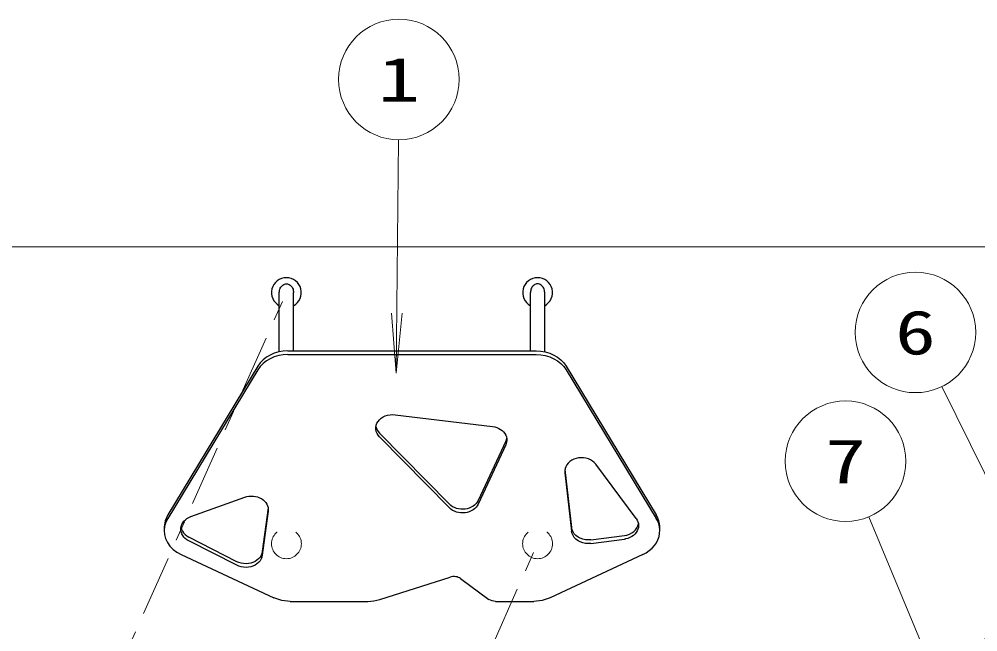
# Model space of a CAD drawing. Units: millimetres on the paper, scale 1:60. Extents: x -385 to 0, y -594 to 267.
# Drawn here: x -274.92 to -227.21, y 175.79 to 206.28 of the extents above; entities that cross this region are included whole.
import ezdxf
from ezdxf.enums import TextEntityAlignment as Align

# ---------------------------------------------------------------- set-up
doc = ezdxf.new("R2010")
doc.units = ezdxf.units.MM
doc.linetypes.add('USER2', pattern=[6, 3, -1, 1, -1])
doc.linetypes.add('USER3', pattern=[8, 3, -1, 1, -1, 1, -1])
doc.layers.add('LY_1', color=7, linetype='Continuous', lineweight=25)
doc.styles.add('ＭＳ ゴシック', font='')
doc.styles.get('ＭＳ ゴシック').set_extended_font_data('MS Gothic')

msp = doc.modelspace()

# ---------------------------------------------------------------- linework, layer by layer
at = {"layer": 'LY_1', "lineweight": 13}
for p, q in [((-256.047, 200.283), (-256.149, 188.667)), ((-200.295, 194.953), (-339.541, 194.953)), ((-200.295, 194.953), (-339.541, 194.953)), ((-256.149, 188.667), (-256.384, 191.658)), ((-256.149, 188.667), (-255.861, 191.653)), ((-228.99, 188.001), (-224.234, 178.317)), ((-232.636, 181.512), (-227.264, 168.64))]:
    msp.add_line(p, q, dxfattribs=at)
at = {"layer": 'LY_1', "linetype": 'USER2', "lineweight": 13}
for p, q in [((-273.608, 165.74), (-261.618, 192.673)), ((-261.108, 153.24), (-249.118, 180.173))]:
    msp.add_line(p, q, dxfattribs=at)
at = {"layer": 'LY_1'}
for p, q in [((-261.974, 189.725), (-261.974, 192.673)), ((-261.263, 189.77), (-261.263, 192.673)), ((-249.474, 189.77), (-249.474, 192.673)), ((-248.763, 189.725), (-248.763, 192.673)), ((-261.547, 189.77), (-249.189, 189.77)), ((-261.547, 189.589), (-249.189, 189.589)), ((-263.04, 189.012), (-267.528, 181.613)), ((-247.697, 189.012), (-243.209, 181.613)), ((-263.04, 188.831), (-267.528, 181.432)), ((-247.697, 188.831), (-243.209, 181.432)), ((-256.214, 186.596), (-251.357, 186.008)), ((-253.504, 182.14), (-256.985, 185.674)), ((-253.504, 181.959), (-256.985, 185.492)), ((-250.701, 185.271), (-252.077, 182.325)), ((-250.701, 185.089), (-252.077, 182.144)), ((-247.765, 183.708), (-247.425, 180.798)), ((-247.762, 183.862), (-247.425, 180.98)), ((-244.214, 181.431), (-246.225, 184.129)), ((-266.375, 181.522), (-263.692, 182.491)), ((-262.529, 181.957), (-262.819, 179.786)), ((-262.527, 181.793), (-262.819, 179.604)), ((-267.702, 181.006), (-267.702, 180.824)), ((-243.035, 180.824), (-243.035, 181.006)), ((-264.087, 179.28), (-266.479, 180.5)), ((-246.467, 180.371), (-244.798, 180.583)), ((-246.467, 180.189), (-244.798, 180.401)), ((-264.087, 179.099), (-266.479, 180.318)), ((-266.862, 179.639), (-262.253, 177.481)), ((-243.875, 179.639), (-248.484, 177.481)), ((-256.968, 177.394), (-253.463, 178.512)), ((-252.949, 178.436), (-251.539, 177.405)), ((-261.426, 177.301), (-257.572, 177.301)), ((-251.206, 177.301), (-249.311, 177.301))]:
    msp.add_line(p, q, dxfattribs=at)
for points in [[(-261.974, 192.673), (-261.971, 192.729), (-261.962, 192.785), (-261.947, 192.839), (-261.927, 192.89), (-261.901, 192.937), (-261.87, 192.98), (-261.835, 193.017), (-261.796, 193.049), (-261.755, 193.074), (-261.711, 193.092), (-261.665, 193.103), (-261.618, 193.107), (-261.572, 193.103), (-261.526, 193.092), (-261.482, 193.074), (-261.44, 193.049), (-261.402, 193.017), (-261.367, 192.98), (-261.336, 192.937), (-261.31, 192.89), (-261.29, 192.839), (-261.275, 192.785), (-261.266, 192.729), (-261.263, 192.673)], [(-248.763, 192.673), (-248.766, 192.729), (-248.775, 192.785), (-248.79, 192.839), (-248.81, 192.89), (-248.836, 192.937), (-248.867, 192.98), (-248.902, 193.017), (-248.94, 193.049), (-248.982, 193.074), (-249.026, 193.092), (-249.072, 193.103), (-249.118, 193.107), (-249.165, 193.103), (-249.211, 193.092), (-249.255, 193.074), (-249.296, 193.049), (-249.335, 193.017), (-249.37, 192.98), (-249.401, 192.937), (-249.427, 192.89), (-249.447, 192.839), (-249.462, 192.785), (-249.471, 192.729), (-249.474, 192.673)], [(-261.547, 189.77), (-261.778, 189.757), (-262.004, 189.718), (-262.221, 189.654), (-262.425, 189.565), (-262.613, 189.455), (-262.78, 189.324), (-262.923, 189.176), (-263.04, 189.012)], [(-261.547, 189.589), (-261.778, 189.576), (-262.004, 189.536), (-262.221, 189.472), (-262.425, 189.384), (-262.613, 189.273), (-262.78, 189.142), (-262.923, 188.994), (-263.04, 188.831)], [(-249.189, 189.77), (-248.959, 189.757), (-248.733, 189.718), (-248.516, 189.654), (-248.311, 189.565), (-248.124, 189.455), (-247.957, 189.324), (-247.814, 189.176), (-247.697, 189.012)], [(-249.189, 189.589), (-248.959, 189.576), (-248.733, 189.536), (-248.516, 189.472), (-248.311, 189.384), (-248.124, 189.273), (-247.957, 189.142), (-247.814, 188.994), (-247.697, 188.831)], [(-256.985, 185.492), (-257.055, 185.576), (-257.11, 185.668), (-257.148, 185.766), (-257.167, 185.867), (-257.167, 185.969), (-257.149, 186.07), (-257.113, 186.168), (-257.06, 186.26), (-256.99, 186.344), (-256.905, 186.42), (-256.808, 186.484), (-256.7, 186.535), (-256.584, 186.573), (-256.463, 186.596), (-256.339, 186.604), (-256.214, 186.596)], [(-257.162, 186.012), (-257.102, 185.833), (-256.985, 185.674)], [(-251.357, 186.008), (-251.25, 185.989), (-251.146, 185.959), (-251.049, 185.917), (-250.958, 185.866), (-250.877, 185.805), (-250.806, 185.736), (-250.748, 185.66), (-250.701, 185.578), (-250.669, 185.492), (-250.65, 185.403), (-250.646, 185.313), (-250.657, 185.223), (-250.675, 185.155), (-250.701, 185.089)], [(-250.701, 185.271), (-250.672, 185.346), (-250.653, 185.424)], [(-246.225, 184.129), (-246.297, 184.212), (-246.384, 184.285), (-246.483, 184.347), (-246.592, 184.396), (-246.709, 184.431), (-246.831, 184.451), (-246.955, 184.456), (-247.079, 184.446), (-247.199, 184.421), (-247.314, 184.382), (-247.421, 184.329), (-247.516, 184.264), (-247.599, 184.188), (-247.666, 184.102), (-247.718, 184.009), (-247.752, 183.911), (-247.768, 183.81), (-247.765, 183.708)], [(-263.692, 182.491), (-263.589, 182.522), (-263.483, 182.541), (-263.374, 182.549), (-263.265, 182.545), (-263.158, 182.53), (-263.054, 182.503), (-262.955, 182.466), (-262.863, 182.418), (-262.78, 182.36), (-262.706, 182.294), (-262.643, 182.221), (-262.593, 182.142), (-262.556, 182.058), (-262.532, 181.971), (-262.522, 181.882), (-262.527, 181.793)], [(-252.077, 182.325), (-252.123, 182.244), (-252.181, 182.168), (-252.25, 182.1), (-252.331, 182.039), (-252.42, 181.987), (-252.516, 181.946), (-252.619, 181.915), (-252.725, 181.895), (-252.834, 181.887), (-252.943, 181.89), (-253.051, 181.906), (-253.155, 181.932), (-253.254, 181.97), (-253.346, 182.017), (-253.43, 182.075), (-253.504, 182.14)], [(-252.077, 182.144), (-252.123, 182.062), (-252.181, 181.987), (-252.25, 181.918), (-252.331, 181.857), (-252.42, 181.806), (-252.516, 181.764), (-252.619, 181.733), (-252.725, 181.713), (-252.834, 181.705), (-252.943, 181.709), (-253.051, 181.724), (-253.155, 181.751), (-253.254, 181.788), (-253.346, 181.836), (-253.43, 181.893), (-253.504, 181.959)], [(-267.528, 181.613), (-267.658, 181.318), (-267.702, 181.006)], [(-267.528, 181.432), (-267.622, 181.24), (-267.681, 181.04), (-267.702, 180.834), (-267.684, 180.628), (-267.63, 180.427), (-267.538, 180.235), (-267.413, 180.056), (-267.256, 179.894), (-267.071, 179.754), (-266.862, 179.639)], [(-266.479, 180.318), (-266.571, 180.372), (-266.653, 180.436), (-266.723, 180.508), (-266.781, 180.588), (-266.825, 180.673), (-266.855, 180.762), (-266.87, 180.853), (-266.87, 180.946), (-266.854, 181.038), (-266.824, 181.127), (-266.779, 181.211), (-266.72, 181.29), (-266.649, 181.362), (-266.567, 181.426), (-266.475, 181.479), (-266.375, 181.522)], [(-244.214, 181.431), (-244.162, 181.35), (-244.124, 181.263), (-244.101, 181.173), (-244.092, 181.081), (-244.099, 180.989), (-244.121, 180.899), (-244.157, 180.812), (-244.207, 180.73), (-244.271, 180.654), (-244.346, 180.585), (-244.432, 180.526), (-244.526, 180.476), (-244.628, 180.438), (-244.736, 180.411), (-244.767, 180.406), (-244.798, 180.401)], [(-243.875, 179.639), (-243.709, 179.728), (-243.556, 179.832), (-243.42, 179.951), (-243.303, 180.082), (-243.205, 180.224), (-243.128, 180.374), (-243.074, 180.53), (-243.043, 180.691), (-243.035, 180.854), (-243.052, 181.016), (-243.091, 181.175), (-243.154, 181.33), (-243.18, 181.381), (-243.209, 181.432)], [(-243.039, 180.915), (-243.036, 181.05), (-243.05, 181.185), (-243.079, 181.319), (-243.125, 181.449), (-243.164, 181.532), (-243.209, 181.613)], [(-266.865, 180.988), (-266.84, 180.891), (-266.797, 180.797), (-266.739, 180.709), (-266.665, 180.629), (-266.578, 180.559), (-266.479, 180.5)], [(-246.467, 180.371), (-246.603, 180.363), (-246.738, 180.373), (-246.869, 180.4), (-246.993, 180.445), (-247.106, 180.506), (-247.206, 180.581), (-247.29, 180.669), (-247.355, 180.766), (-247.401, 180.871), (-247.425, 180.98)], [(-244.798, 180.583), (-244.668, 180.608), (-244.545, 180.65), (-244.431, 180.708), (-244.33, 180.78), (-244.245, 180.864), (-244.177, 180.958), (-244.128, 181.06), (-244.1, 181.166)], [(-246.467, 180.189), (-246.603, 180.181), (-246.738, 180.191), (-246.869, 180.219), (-246.993, 180.264), (-247.106, 180.324), (-247.206, 180.4), (-247.29, 180.487), (-247.355, 180.584), (-247.401, 180.689), (-247.425, 180.798)], [(-262.819, 179.786), (-262.84, 179.689), (-262.878, 179.596), (-262.933, 179.508), (-263.002, 179.428), (-263.084, 179.356), (-263.179, 179.295), (-263.282, 179.246), (-263.394, 179.209), (-263.511, 179.186), (-263.63, 179.177), (-263.75, 179.182), (-263.868, 179.202), (-263.981, 179.234), (-264.087, 179.28)], [(-262.819, 179.604), (-262.84, 179.507), (-262.878, 179.414), (-262.933, 179.326), (-263.002, 179.246), (-263.084, 179.175), (-263.179, 179.114), (-263.282, 179.064), (-263.394, 179.028), (-263.511, 179.005), (-263.63, 178.996), (-263.75, 179.001), (-263.868, 179.02), (-263.981, 179.053), (-264.087, 179.099)], [(-252.949, 178.436), (-253.003, 178.47), (-253.063, 178.499), (-253.127, 178.52), (-253.193, 178.533), (-253.261, 178.54), (-253.33, 178.538), (-253.398, 178.529), (-253.463, 178.512)], [(-261.426, 177.301), (-261.854, 177.347), (-262.253, 177.481)], [(-257.572, 177.301), (-257.265, 177.325), (-256.968, 177.394)], [(-251.206, 177.301), (-251.296, 177.308), (-251.384, 177.328), (-251.466, 177.361), (-251.539, 177.405)], [(-248.484, 177.481), (-248.883, 177.347), (-249.311, 177.301)]]:
    msp.add_lwpolyline(points, dxfattribs=at)
at = {"layer": 'LY_1', "lineweight": 13}
for centre in [(-256.021, 203.283), (-230.312, 190.693), (-233.791, 184.281)]:
    msp.add_circle(centre, 3, dxfattribs=at)
at = {"layer": 'LY_1', "linetype": 'USER3', "lineweight": 13}
for centre in [(-261.618, 180.173), (-249.118, 180.173)]:
    msp.add_circle(centre, 0.743, dxfattribs=at)
at = {"layer": 'LY_1'}
for centre, radius, start, end in [((-261.618, 192.673), 0.743, 298.6356, 241.3644), ((-249.118, 192.673), 0.743, 298.6356, 241.3644), ((-208.019, 165.4), 21.333, 122.6915, 177.3085)]:
    msp.add_arc(centre, radius, start, end, dxfattribs=at)

# ---------------------------------------------------------------- texts
at = {"layer": 'LY_1', "style": 'ＭＳ ゴシック'}
for s, width, p in [('1', 1.4, (-256.021, 203.283)), ('6', 1.35, (-230.312, 190.693)), ('7', 1.35, (-233.791, 184.281))]:
    msp.add_text(s, height=2.199, dxfattribs=dict(at, width=width)).set_placement(p, align=Align.MIDDLE_CENTER)

doc.saveas('drawing.dxf')
